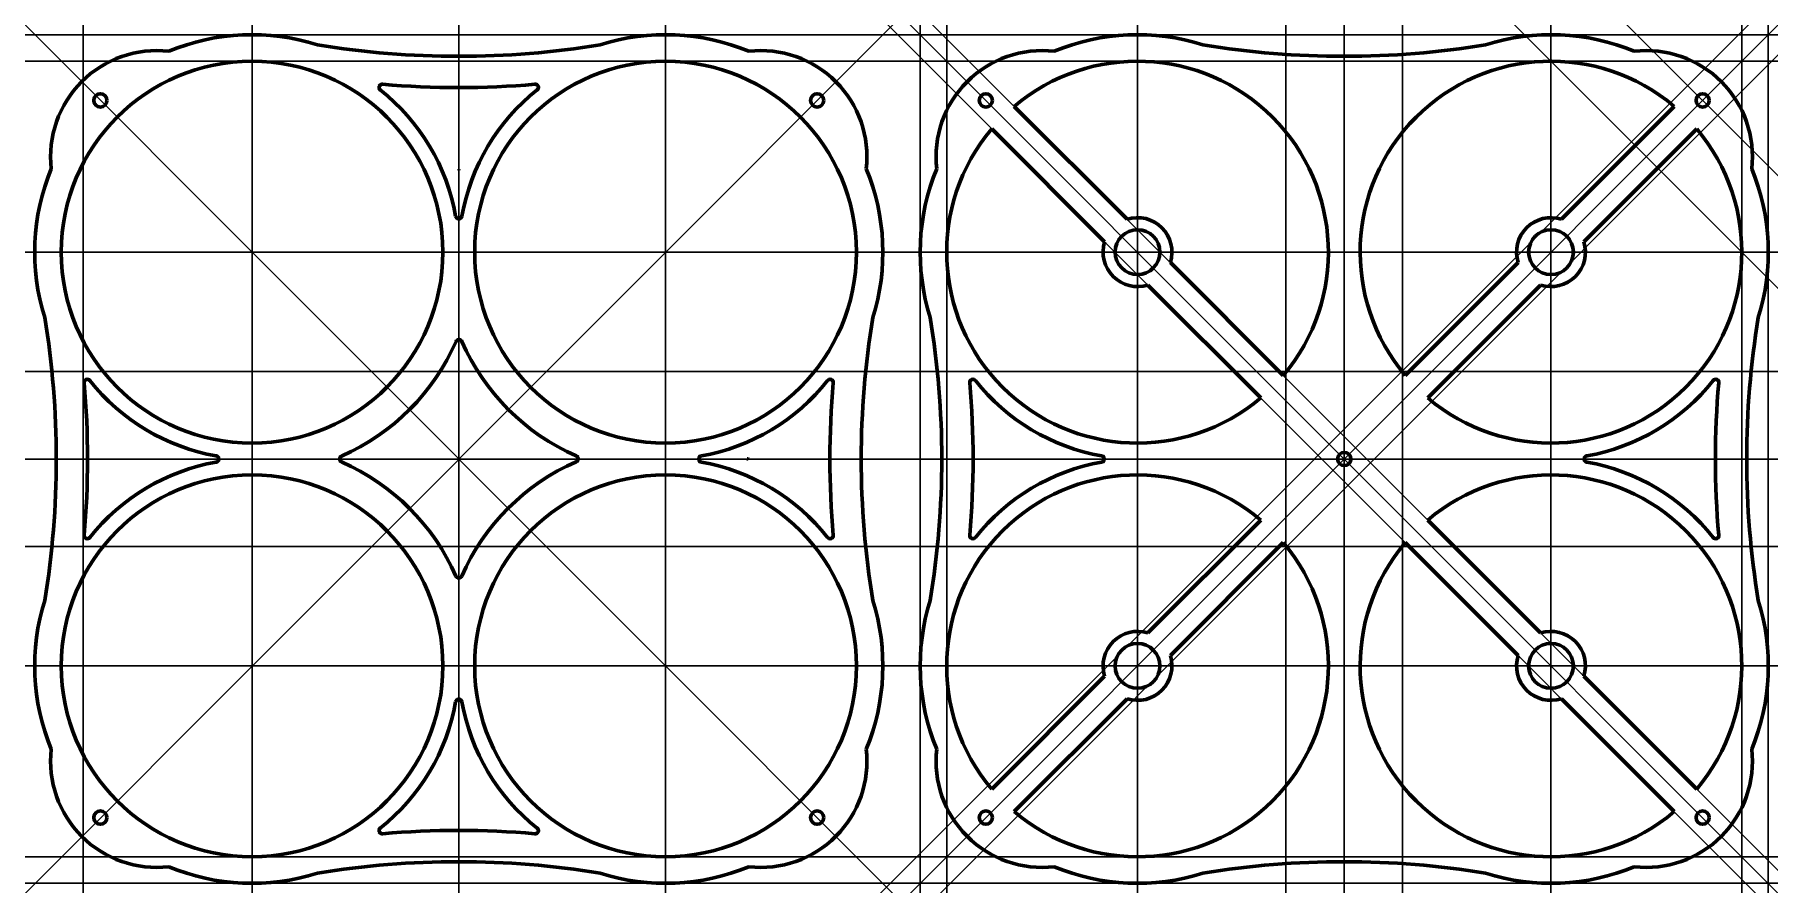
# Model space of a CAD drawing. Header units: millimetres. Extents: x -247 to 80, y -80 to 80.
import ezdxf

# ---------------------------------------------------------------- set-up
doc = ezdxf.new("R2010")
doc.units = ezdxf.units.MM
doc.linetypes.add('K5LT_BASIC', pattern=[0])

msp = doc.modelspace()

# ---------------------------------------------------------------- linework, layer by layer
at = {"color": 5, "linetype": 'K5LT_BASIC', "lineweight": 60}
for p, q in [((-62.25, 66.49), (-40.96, 45.2)), ((62.25, 66.49), (40.96, 45.2)), ((-66.49, 62.25), (-45.2, 40.96)), ((66.49, 62.25), (45.2, 40.96)), ((-11.51, 15.75), (-32.8, 37.04)), ((11.51, 15.75), (32.8, 37.04)), ((-37.04, 32.8), (-15.75, 11.51)), ((37.04, 32.8), (15.75, 11.51)), ((-11, 16.66), (-10.87, 16.53)), ((-37.04, -32.8), (-15.75, -11.51)), ((15.75, -11.51), (37.04, -32.8)), ((-11.51, -15.75), (-32.8, -37.04)), ((32.8, -37.04), (11.51, -15.75)), ((-66.49, -62.25), (-45.2, -40.96)), ((66.49, -62.25), (45.2, -40.96)), ((-62.25, -66.49), (-40.96, -45.2)), ((62.25, -66.49), (40.96, -45.2))]:
    msp.add_line(p, q, dxfattribs=at)
at = {"color": 9}
for p, direction in [((25.36, 80), (1, 0)), ((-167.04, 0), (0.707107, 0.707107)), ((-167.04, 0), (0.707107, -0.707107)), ((-237.9, -16.5), (0, 1)), ((-206.04, 54.71), (0, 1)), ((-167.04, 50.57), (0, 1)), ((-128.04, 53.09), (0, 1)), ((-34.11, -28.46), (0.707107, 0.707107)), ((-31.02, 26.78), (0.707107, -0.707107)), ((0, 0), (0.707107, 0.707107)), ((0, 0), (0.707107, -0.707107)), ((-80, 36.74), (0, 1)), ((-26.78, 31.02), (0.707107, -0.707107)), ((-75, 8.18), (0, 1)), ((-39, -51.48), (0, 1)), ((-11, 11.19), (0, 1)), ((0, 0), (0, 1)), ((11, 11.19), (0, 1)), ((75, 39), (0.707107, -0.707107)), ((39, -56.05), (0, 1)), ((67.97, 67.24), (0.707107, -0.707107)), ((75, 8.18), (0, 1)), ((36.38, 75), (1, 0)), ((-28.46, -34.11), (0.707107, 0.707107)), ((-163.49, 39), (1, 0)), ((80, 30.07), (0, 1)), ((7.17, 16.5), (1, 0)), ((0, 0), (1, 0)), ((7.17, -16.5), (1, 0)), ((37.3, -39), (1, 0)), ((36.38, -75), (1, 0)), ((-38.9, -80), (1, 0))]:
    msp.add_xline(p, direction, dxfattribs=at)
at = {"color": 5, "linetype": 'K5LT_BASIC', "lineweight": 60}
for centre, radius in [((-206.04, 39), 36), ((-128.04, 39), 36), ((-234.65, 67.61), 1.25), ((-99.44, 67.61), 1.25), ((-99.44, 67.61), 1.25), ((-67.61, 67.61), 1.25), ((67.61, 67.61), 1.25), ((-39, 39), 4.22), ((39, 39), 4.22), ((0, 0), 1.25), ((-206.04, -39), 36), ((-128.04, -39), 36), ((-39, -39), 4.22), ((39, -39), 4.22), ((-234.65, -67.61), 1.25), ((-234.65, -67.61), 1.25), ((-99.44, -67.61), 1.25), ((-99.44, -67.61), 1.25), ((-67.61, -67.61), 1.25), ((67.61, -67.61), 1.25)]:
    msp.add_circle(centre, radius, dxfattribs=at)
for centre, radius, start, end in [((-206.04, 39), 41, 72.497, 112.5368), ((-128.04, 39), 41, 67.4632, 107.503), ((-39, 39), 41, 72.497, 112.5368), ((39, 39), 41, 67.4632, 107.503), ((-224.04, 57), 20, 83.4378, 186.5622), ((-167.04, 239.92), 164, 260.6412, 279.3588), ((-110.04, 57), 20, 353.4378, 96.5622), ((-57, 57), 20, 83.4378, 186.5622), ((0, 239.92), 164, 260.6412, 279.3588), ((57, 57), 20, 353.4378, 96.5622), ((-39, 39), 36, 319.7802, 130.2198), ((39, 39), 36, 49.7802, 220.2198), ((-181.47, 70.06), 0.6, 84.9702, 231.6526), ((-206.04, 39), 39, 9.9866, 51.6526), ((-167.04, 234.02), 164, 264.9702, 275.0298), ((-128.04, 39), 39, 128.3474, 170.0134), ((-152.61, 70.06), 0.6, 308.3474, 95.0298), ((-39, 39), 36, 139.7802, 310.2198), ((39, 39), 36, 229.7802, 40.2198), ((-206.04, 39), 41, 157.4632, 197.503), ((-206.04, 39), 42, 21.6689, 21.7868), ((-128.04, 39), 41.94, 158.2988, 158.4173), ((-128.04, 39), 41, 342.497, 22.5368), ((-39, 39), 41, 157.4632, 197.503), ((39, 39), 41, 342.497, 22.5368), ((-167.04, 45.87), 0.6, 189.9866, 350.0134), ((-39, 39), 6.5, 342.4864, 107.5136), ((39, 39), 6.5, 72.4864, 197.5136), ((-39, 39), 6.5, 162.4864, 287.5136), ((39, 39), 6.5, 252.4864, 17.5136), ((-406.96, 0), 164, 350.6412, 9.3588), ((72.88, 0), 164, 170.6412, 189.3588), ((-239.92, 0), 164, 350.6412, 9.3588), ((239.92, 0), 164, 170.6412, 189.3588), ((-206.04, 39), 42, 293.7242, 336.3845), ((-167.01, 21.93), 0.6, 23.6505, 156.3845), ((-128.04, 39), 41.94, 203.6505, 246.3495), ((-39, 39), 36, 321.3178, 321.3794), ((-237.1, 14.43), 0.6, 38.3474, 185.0298), ((-401.07, 0), 164, 354.9702, 5.0298), ((-206.04, 39), 39, 218.3474, 260.0134), ((-128.04, 39), 39, 279.9866, 321.6526), ((-96.99, 14.43), 0.6, 354.9702, 141.6526), ((66.98, 0), 164, 174.9702, 185.0298), ((-70.06, 14.43), 0.6, 38.3474, 185.0298), ((-234.02, 0), 164, 354.9702, 5.0298), ((-39, 39), 39, 218.3474, 260.0134), ((39, 39), 39, 279.9866, 321.6526), ((70.06, 14.43), 0.6, 354.9702, 141.6526), ((234.02, 0), 164, 174.9702, 185.0298), ((-212.91, 0), 0.6, 279.9866, 80.0134), ((-188.9, 0), 0.6, 113.7242, 246.2758), ((-145.11, 0.03), 0.6, 293.6155, 66.3495), ((-121.18, 0), 0.6, 99.9866, 260.0134), ((-128.04, 39), 41.94, 291.5827, 291.7012), ((-128.04, -39), 42, 68.2132, 68.3311), ((-45.87, 0), 0.6, 279.9866, 80.0134), ((45.87, 0), 0.6, 99.9866, 260.0134), ((-206.04, -39), 39, 99.9866, 141.6526), ((-206.04, -39), 42, 23.7242, 66.2758), ((-128.04, -39), 42, 113.6155, 156.2758), ((-128.04, -39), 39, 38.3474, 80.0134), ((-39, -39), 36, 49.7802, 220.2198), ((-39, -39), 39, 99.9866, 141.6526), ((39, -39), 36, 319.7802, 130.2198), ((39, -39), 39, 38.3474, 80.0134), ((-237.1, -14.43), 0.6, 174.9702, 321.6526), ((-96.99, -14.43), 0.6, 218.3474, 5.0298), ((-70.06, -14.43), 0.6, 174.9702, 321.6526), ((-39, -39), 36, 229.7802, 40.2198), ((39, -39), 36, 139.7802, 310.2198), ((70.06, -14.43), 0.6, 218.3474, 5.0298), ((-167.04, -21.86), 0.6, 203.7242, 336.2758), ((-206.04, -39), 41, 162.497, 202.5368), ((-128.04, -39), 41, 337.4632, 17.503), ((-39, -39), 41, 162.497, 202.5368), ((39, -39), 41, 337.4632, 17.503), ((-39, -39), 6.5, 72.4864, 197.5136), ((39, -39), 6.5, 342.4864, 107.5136), ((-39, -39), 6.5, 252.4864, 17.5136), ((39, -39), 6.5, 162.4864, 287.5136), ((-206.04, -39), 39, 308.3474, 350.0134), ((-167.04, -45.87), 0.6, 9.9866, 170.0134), ((-128.04, -39), 39, 189.9866, 231.6526), ((-224.04, -57), 20, 173.4378, 276.5622), ((-110.04, -57), 20, 263.4378, 6.5622), ((-57, -57), 20, 173.4378, 276.5622), ((57, -57), 20, 263.4378, 6.5622), ((-181.47, -70.06), 0.6, 128.3474, 275.0298), ((-167.04, -234.02), 164, 84.9702, 95.0298), ((-152.61, -70.06), 0.6, 264.9702, 51.6526), ((-206.04, -39), 41, 247.4632, 287.503), ((-167.04, -239.92), 164, 80.6412, 99.3588), ((-128.04, -39), 41, 252.497, 292.5368), ((-39, -39), 41, 247.4632, 287.503), ((0, -239.92), 164, 80.6412, 99.3588), ((39, -39), 41, 252.497, 292.5368)]:
    msp.add_arc(centre, radius, start, end, dxfattribs=at)

doc.saveas('drawing.dxf')
